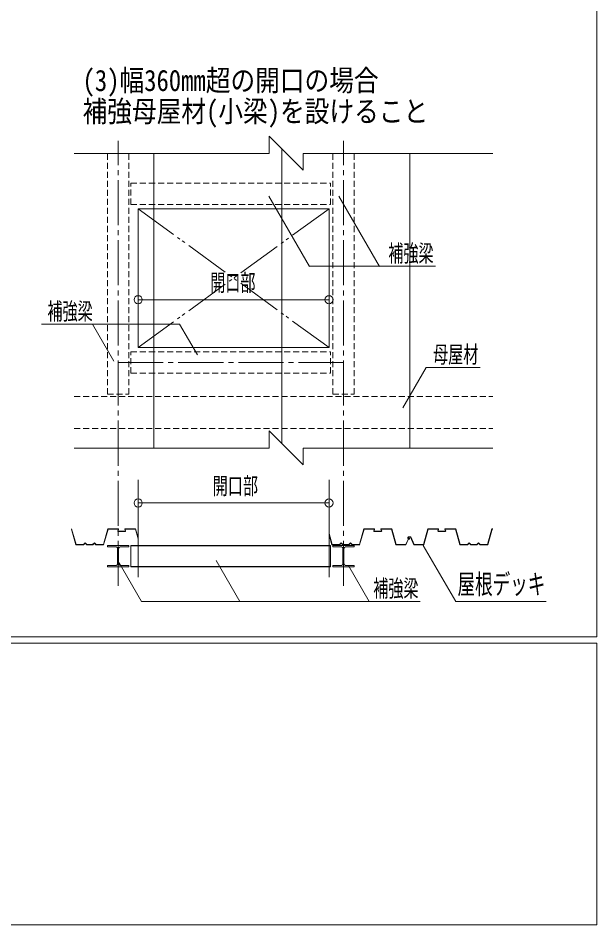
# Model space of a CAD drawing. Units: millimetres, scale not verified. Extents: x -2940 to 2940, y -2044 to 2044.
# Drawn here: x 2016 to 2940, y -2044 to -597 of the extents above; entities that cross this region are included whole.
import ezdxf
from ezdxf.enums import TextEntityAlignment as Align

# ---------------------------------------------------------------- set-up
doc = ezdxf.new("R2010")
doc.units = ezdxf.units.MM
doc.header["$LTSCALE"] = 8
for name, pattern in [('CHAIN2', [12, 9, -1, 1, -1]), ('DASHED1', [1.8, 1.2, -0.6]), ('DOUBLE_CHAIN2', [12.8, 9, -1, 0.6, -0.6, 0.6, -1])]:
    doc.linetypes.add(name, pattern=pattern)
for name, color, linetype, lineweight in [('0-0_特記', 4, 'Continuous', 18), ('0-1_0-0', 7, 'Continuous', 18), ('0-4_12', 1, 'DASHED1', 18)]:
    doc.layers.add(name, color=color, linetype=linetype, lineweight=lineweight)
doc.layers.add('0-B_96', color=7, linetype='Continuous')
doc.styles.add('ＭＳ ゴシック', font='')
doc.styles.get('ＭＳ ゴシック').set_extended_font_data('MS Gothic')

msp = doc.modelspace()

# ---------------------------------------------------------------- linework, layer by layer
at = {"layer": '0-0_特記', "color": 3}
for p, q in [((2940.286, -1584.549), (2940.286, 2044.5)), ((-147.746, -1584.549), (2940.286, -1584.549)), ((-2940.286, -1594.549), (2940.286, -1594.549)), ((2940.286, -2044.5), (2940.286, -1594.549)), ((-2940.286, -2044.5), (2940.286, -2044.5))]:
    msp.add_line(p, q, dxfattribs=at)
at = {"layer": '0-0_特記', "lineweight": 9}
for p, q in [((2416.56, -880.854), (2481.262, -992.921)), ((2528.379, -880.854), (2593.082, -992.921)), ((2134.829, -1085.458), (2168.704, -1144.131)), ((2273.99, -1085.458), (2302.278, -1134.455)), ((2630.386, -1218.994), (2667.655, -1154.443)), ((2213.021, -1527.97), (2175.143, -1462.704)), ((2370.006, -1527.97), (2332.129, -1462.704)), ((2576.71, -1527.97), (2544.142, -1471.854))]:
    msp.add_line(p, q, dxfattribs=at)
at = {"layer": '0-0_特記', "color": 6}
for p, q in [((2101.081, -1412.46), (2108.305, -1437.606)), ((2101.49, -1412.05), (2108.613, -1437.198)), ((2159.41, -1412.05), (2152.287, -1437.198)), ((2159.819, -1412.46), (2152.595, -1437.606)), ((2176.153, -1412.05), (2159.412, -1412.05)), ((2175.626, -1412.46), (2159.819, -1412.46)), ((2175.352, -1415.232), (2175.952, -1412.879)), ((2175.748, -1415.334), (2176.478, -1412.47)), ((2176.074, -1415.753), (2187.05, -1415.753)), ((2176.074, -1416.162), (2187.05, -1416.162)), ((2187.377, -1415.333), (2186.64, -1412.471)), ((2186.966, -1412.05), (2203.714, -1412.05)), ((2187.773, -1415.23), (2187.167, -1412.88)), ((2187.494, -1412.46), (2203.714, -1412.46)), ((2203.306, -1412.46), (2207.762, -1427.973)), ((2203.714, -1412.05), (2207.762, -1426.34)), ((2568.31, -1412.05), (2561.187, -1437.198)), ((2568.719, -1412.46), (2561.495, -1437.606)), ((2585.053, -1412.05), (2568.312, -1412.05)), ((2584.526, -1412.46), (2568.719, -1412.46)), ((2584.252, -1415.232), (2584.852, -1412.879)), ((2584.648, -1415.334), (2585.378, -1412.47)), ((2584.974, -1415.753), (2595.95, -1415.753)), ((2584.974, -1416.162), (2595.95, -1416.162)), ((2596.277, -1415.333), (2595.54, -1412.471)), ((2595.866, -1412.05), (2612.614, -1412.05)), ((2596.673, -1415.23), (2596.067, -1412.88)), ((2596.394, -1412.46), (2612.614, -1412.46)), ((2612.206, -1412.46), (2619.43, -1437.606)), ((2612.614, -1412.05), (2619.738, -1437.198)), ((2670.535, -1412.05), (2663.413, -1437.198)), ((2670.944, -1412.46), (2663.721, -1437.606)), ((2687.278, -1412.05), (2670.537, -1412.05)), ((2686.751, -1412.46), (2670.944, -1412.46)), ((2686.477, -1415.232), (2687.078, -1412.879)), ((2686.874, -1415.334), (2687.603, -1412.47)), ((2687.199, -1415.753), (2698.176, -1415.753)), ((2687.199, -1416.162), (2698.176, -1416.162)), ((2698.502, -1415.333), (2697.765, -1412.471)), ((2698.091, -1412.05), (2714.84, -1412.05)), ((2698.898, -1415.23), (2698.293, -1412.88)), ((2698.618, -1412.46), (2714.84, -1412.46)), ((2714.43, -1412.46), (2721.654, -1437.606)), ((2714.84, -1412.05), (2721.962, -1437.198)), ((2772.761, -1412.05), (2765.638, -1437.198)), ((2774.178, -1412.05), (2772.762, -1412.05)), ((2512.526, -1419.59), (2517.513, -1437.198)), ((2512.526, -1421.317), (2517.205, -1437.606)), ((2638.752, -1428.888), (2635.209, -1437.198)), ((2639.161, -1428.972), (2635.473, -1437.606)), ((2639.054, -1427.049), (2640.254, -1427.56)), ((2639.122, -1426.948), (2640.536, -1427.55)), ((2639.327, -1426.594), (2640.854, -1427.245)), ((2639.531, -1428.305), (2640.201, -1428.305)), ((2639.545, -1428.682), (2640.214, -1428.682)), ((2641.578, -1425.182), (2639.597, -1425.182)), ((2641.578, -1425.59), (2639.597, -1425.59)), ((2639.606, -1424.733), (2643.131, -1424.733)), ((2639.606, -1425.142), (2642.64, -1425.142)), ((2641.578, -1425.182), (2641.578, -1425.59)), ((2642.64, -1425.142), (2648.024, -1437.583)), ((2643.131, -1424.733), (2648.516, -1437.174)), ((2108.306, -1437.606), (2120.521, -1437.606)), ((2108.613, -1437.198), (2120.346, -1437.198)), ((2120.346, -1437.198), (2123.071, -1434.335)), ((2120.521, -1437.606), (2123.071, -1434.928)), ((2125.798, -1437.198), (2123.071, -1434.335)), ((2125.622, -1437.606), (2123.071, -1434.928)), ((2125.622, -1437.606), (2135.286, -1437.606)), ((2125.798, -1437.198), (2135.111, -1437.198)), ((2135.111, -1437.198), (2137.837, -1434.335)), ((2135.286, -1437.606), (2137.837, -1434.928)), ((2140.562, -1437.198), (2137.837, -1434.335)), ((2140.387, -1437.606), (2137.837, -1434.928)), ((2140.387, -1437.606), (2152.602, -1437.606)), ((2140.562, -1437.198), (2152.287, -1437.198)), ((2517.206, -1437.606), (2529.421, -1437.606)), ((2517.513, -1437.198), (2529.246, -1437.198)), ((2529.246, -1437.198), (2531.971, -1434.335)), ((2529.421, -1437.606), (2531.971, -1434.928)), ((2534.698, -1437.198), (2531.971, -1434.335)), ((2534.522, -1437.606), (2531.971, -1434.928)), ((2534.522, -1437.606), (2544.186, -1437.606)), ((2534.698, -1437.198), (2544.011, -1437.198)), ((2544.011, -1437.198), (2546.737, -1434.335)), ((2544.186, -1437.606), (2546.737, -1434.928)), ((2549.462, -1437.198), (2546.737, -1434.335)), ((2549.287, -1437.606), (2546.737, -1434.928)), ((2549.287, -1437.606), (2561.502, -1437.606)), ((2549.462, -1437.198), (2561.187, -1437.198)), ((2635.473, -1437.606), (2619.43, -1437.606)), ((2635.209, -1437.198), (2619.738, -1437.198)), ((2663.727, -1437.583), (2648.024, -1437.583)), ((2663.421, -1437.174), (2648.516, -1437.174)), ((2721.656, -1437.606), (2733.87, -1437.606)), ((2721.962, -1437.198), (2733.695, -1437.198)), ((2733.695, -1437.198), (2736.422, -1434.335)), ((2733.87, -1437.606), (2736.422, -1434.928)), ((2739.147, -1437.198), (2736.422, -1434.335)), ((2738.972, -1437.606), (2736.422, -1434.928)), ((2738.972, -1437.606), (2748.636, -1437.606)), ((2739.147, -1437.198), (2748.461, -1437.198)), ((2748.461, -1437.198), (2751.186, -1434.335)), ((2748.636, -1437.606), (2751.186, -1434.928)), ((2753.913, -1437.198), (2751.186, -1434.335)), ((2753.738, -1437.606), (2751.186, -1434.928)), ((2753.738, -1437.606), (2765.952, -1437.606)), ((2753.913, -1437.198), (2765.638, -1437.198))]:
    msp.add_line(p, q, dxfattribs=at)
at = {"layer": '0-0_特記', "color": 7}
for p, q in [((2175.034, -1443.386), (2175.034, -1467.92)), ((2176.625, -1467.92), (2176.625, -1443.386)), ((2534.816, -1443.386), (2534.816, -1467.92)), ((2536.406, -1467.92), (2536.406, -1443.386))]:
    msp.add_line(p, q, dxfattribs=at)
at = {"layer": '0-0_特記', "color": 6}
for points in [[(2774.178, -1412.46), (2773.17, -1412.46), (2765.946, -1437.606)], [(2638.88, -1427.42), (2640.094, -1427.936), (2640.254, -1427.56)]]:
    msp.add_lwpolyline(points, dxfattribs=at)
at = {"layer": '0-0_特記', "color": 7}
for points in [[(2179.124, -1440.887), (2192.867, -1440.887), (2192.867, -1438.616), (2158.792, -1438.616), (2158.792, -1440.887), (2172.536, -1440.887)], [(2538.906, -1440.887), (2552.649, -1440.887), (2552.649, -1438.616), (2518.574, -1438.616), (2518.574, -1440.887), (2532.318, -1440.887)], [(2158.792, -1472.691), (2192.867, -1472.691), (2192.867, -1470.419), (2179.124, -1470.419)], [(2172.536, -1470.419), (2158.792, -1470.419), (2158.792, -1472.691)], [(2518.574, -1472.691), (2552.649, -1472.691), (2552.649, -1470.419), (2538.906, -1470.419)], [(2532.318, -1470.419), (2518.574, -1470.419), (2518.574, -1472.691)]]:
    msp.add_lwpolyline(points, dxfattribs=at)
at = {"layer": '0-0_特記', "lineweight": 9}
msp.add_lwpolyline([(2859.397, -1527.97), (2714.883, -1527.97), (2663.057, -1438.67)], dxfattribs=at)
at = {"layer": '0-0_特記', "color": 6}
for centre, radius, start, end in [((2176.074, -1415.417), 0.746, 165.688, 270), ((2175.626, -1412.796), 0.337, 345.688, 90), ((2176.074, -1415.417), 0.337, 165.688, 270), ((2176.153, -1412.387), 0.337, 345.688, 90), ((2186.966, -1412.387), 0.337, 90, 194.44), ((2187.05, -1415.417), 0.746, 270, 14.44), ((2187.05, -1415.417), 0.337, 270, 14.44), ((2187.494, -1412.796), 0.337, 90, 194.44), ((2584.974, -1415.417), 0.746, 165.688, 270), ((2584.526, -1412.796), 0.337, 345.688, 90), ((2584.974, -1415.417), 0.337, 165.688, 270), ((2585.053, -1412.387), 0.337, 345.688, 90), ((2595.866, -1412.387), 0.337, 90, 194.44), ((2595.95, -1415.417), 0.746, 270, 14.44), ((2595.95, -1415.417), 0.337, 270, 14.44), ((2596.394, -1412.796), 0.337, 90, 194.44), ((2687.199, -1415.417), 0.746, 165.688, 270), ((2686.751, -1412.796), 0.337, 345.688, 90), ((2687.199, -1415.417), 0.337, 165.688, 270), ((2687.278, -1412.387), 0.337, 345.688, 90), ((2698.091, -1412.387), 0.337, 90, 194.44), ((2698.176, -1415.417), 0.746, 270, 14.44), ((2698.176, -1415.417), 0.337, 270, 14.44), ((2698.618, -1412.796), 0.337, 90, 194.44), ((2639.618, -1426.178), 1.445, 90.663, 239.327), ((2639.618, -1426.179), 1.038, 90.713, 237.016), ((2639.597, -1426.129), 0.947, 90, 239.931), ((2639.531, -1429.118), 0.813, 90, 163.627), ((2639.597, -1426.129), 0.538, 90, 239.931), ((2639.545, -1429.085), 0.403, 90, 163.627), ((2640.201, -1427.853), 0.452, 270, 42.019), ((2640.214, -1427.821), 0.861, 270, 42.019)]:
    msp.add_arc(centre, radius, start, end, dxfattribs=at)
at = {"layer": '0-0_特記', "color": 7}
for centre, start, end in [((2172.536, -1443.386), 360, 90), ((2179.124, -1443.386), 90, 180), ((2532.318, -1443.386), 360, 90), ((2538.906, -1443.386), 90, 180), ((2172.536, -1467.92), 270, 0), ((2179.124, -1467.92), 180, 270), ((2532.318, -1467.92), 270, 0), ((2538.906, -1467.92), 180, 270)]:
    msp.add_arc(centre, 2.499, start, end, dxfattribs=at)
at = {"layer": '0-1_0-0', "linetype": 'CHAIN2'}
for p, q in [((2175.83, -1503.209), (2175.83, -792.599)), ((2535.611, -1503.209), (2535.611, -792.599)), ((2175.83, -1146.382), (2535.611, -1146.382))]:
    msp.add_line(p, q, dxfattribs=at)
at = {"layer": '0-1_0-0', "color": 4, "lineweight": 9}
for p, q in [((2416.757, -784.774), (2416.757, -812.93)), ((2471.413, -839.43), (2416.757, -784.774)), ((2416.757, -812.93), (2105.404, -812.93)), ((2774.178, -812.93), (2471.413, -812.93)), ((2471.413, -812.93), (2471.413, -839.43)), ((2207.762, -1122.529), (2207.762, -900.939)), ((2512.526, -900.939), (2207.762, -900.939)), ((2512.526, -1122.529), (2512.526, -900.939)), ((2481.23, -992.866), (2682.358, -992.866)), ((2207.762, -1046.222), (2512.526, -1046.222)), ((2053.616, -1085.458), (2273.99, -1085.458)), ((2512.526, -1122.529), (2207.762, -1122.529)), ((2667.655, -1154.443), (2753.831, -1154.443)), ((2416.757, -1255.336), (2416.757, -1283.491)), ((2471.413, -1309.991), (2416.757, -1255.336)), ((2416.757, -1283.491), (2105.404, -1283.491)), ((2774.178, -1283.491), (2471.413, -1283.491)), ((2471.413, -1283.491), (2471.413, -1309.991)), ((2207.762, -1489.514), (2207.762, -1333.872)), ((2512.526, -1489.514), (2512.526, -1333.872)), ((2207.762, -1370.73), (2512.526, -1370.73)), ((2213.021, -1527.97), (2658.264, -1527.97))]:
    msp.add_line(p, q, dxfattribs=at)
at = {"layer": '0-1_0-0'}
for p, q in [((2437.099, -1275.678), (2437.099, -805.118)), ((2232.664, -1283.491), (2232.664, -812.93)), ((2641.537, -1283.491), (2641.537, -812.93))]:
    msp.add_line(p, q, dxfattribs=at)
at = {"layer": '0-1_0-0', "color": 4, "linetype": 'DOUBLE_CHAIN2', "lineweight": 9}
for p, q in [((2512.526, -900.946), (2207.762, -1122.529)), ((2512.526, -1122.529), (2207.762, -900.949))]:
    msp.add_line(p, q, dxfattribs=at)
at = {"layer": '0-1_0-0', "color": 4, "lineweight": 9}
for centre in [(2207.762, -1046.222), (2512.526, -1046.222), (2207.762, -1370.73), (2512.526, -1370.73)]:
    msp.add_circle(centre, 6.495, dxfattribs=at)
at = {"layer": '0-4_12'}
for p, q in [((2158.792, -1197.25), (2158.792, -812.93)), ((2192.867, -1197.25), (2192.867, -812.93)), ((2518.574, -1197.25), (2518.574, -812.93)), ((2552.649, -1197.25), (2552.649, -812.93)), ((2196.275, -860.05), (2515.166, -860.05)), ((2196.275, -894.125), (2196.275, -860.05)), ((2515.166, -894.125), (2515.166, -860.05)), ((2196.275, -894.125), (2515.166, -894.125)), ((2196.275, -1129.344), (2515.166, -1129.344)), ((2196.275, -1163.419), (2196.275, -1129.344)), ((2515.166, -1163.419), (2515.166, -1129.344)), ((2196.275, -1163.419), (2515.166, -1163.419)), ((2105.404, -1200.658), (2774.178, -1200.658)), ((2158.792, -1197.25), (2192.867, -1197.25)), ((2518.574, -1197.25), (2552.649, -1197.25)), ((2105.404, -1251.77), (2774.178, -1251.77))]:
    msp.add_line(p, q, dxfattribs=at)
at = {"layer": '0-4_12', "linetype": 'Continuous'}
for p, q in [((2196.275, -1438.616), (2196.275, -1472.691)), ((2515.166, -1438.616), (2196.275, -1438.616)), ((2515.166, -1439.298), (2196.275, -1439.298)), ((2515.166, -1438.616), (2515.166, -1472.691)), ((2515.166, -1472.01), (2196.275, -1472.01)), ((2196.275, -1472.691), (2515.166, -1472.691))]:
    msp.add_line(p, q, dxfattribs=at)

# ---------------------------------------------------------------- texts
at = {"layer": '0-0_特記', "color": 7, "style": 'ＭＳ ゴシック', "width": 0.65}
for s, p in [('補強梁', (2607.257, -993.725)), ('開口部', (2322.743, -1040.794)), ('補強梁', (2062.807, -1086.316)), ('母屋材', (2678.73, -1155.301)), ('開口部', (2326.751, -1365.234)), ('補強梁', (2583.162, -1528.829))]:
    msp.add_text(s, height=27.21, dxfattribs=at).set_placement(p, align=Align.BOTTOM_LEFT)
at = {"layer": '0-B_96', "style": 'ＭＳ ゴシック'}
for s, height, width, p in [('(3)幅360mm超の開口の場合', 34.01, 0.85, (2118.973, -723.158)), ('補強母屋材(小梁)を設けること', 34.01, 0.85, (2118.973, -772.486)), ('屋根デッキ', 31.64, 0.65, (2717.713, -1525.705))]:
    msp.add_text(s, height=height, dxfattribs=dict(at, width=width)).set_placement(p, align=Align.BOTTOM_LEFT)

doc.saveas('drawing.dxf')
